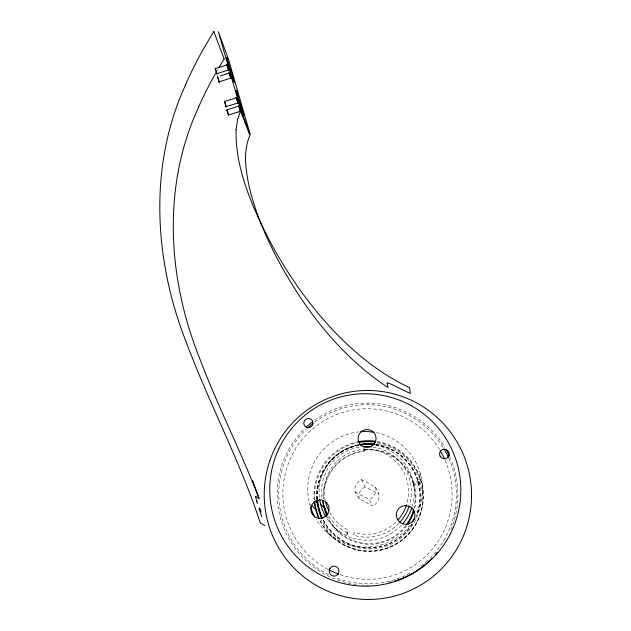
<?xml version="1.0" encoding="UTF-8"?>
<svg xmlns="http://www.w3.org/2000/svg" width="631" height="631" viewBox="0 0 631 631"><rect width="100%" height="100%" fill="white"/><g stroke="black" fill="none" stroke-linecap="round" stroke-linejoin="round"><path stroke-width="0.47" stroke-dasharray="3.15 2.37" d="M346.664 534.914L348.28 530.845L348.643 531.231L346.679 534.962M364.821 449.99L364.931 449.974A46.591 46.142 76.6 0 1 412.989 482.841L413.021 482.928M355.111 492.077L369.222 499.555L372.613 505.857L359.197 498.727L355.111 492.077A10.648 10.569 80.5 0 1 361.524 479.678L375.666 487.061L378.726 493.97A10.143 10.041 76.4 0 1 372.605 505.833M361.524 479.678L365.278 486.919L378.726 493.97M327.655 533.021L332.971 537.517M336.157 529.023L334.438 527.477L339.525 532.272M309.521 503.483L310.878 504.784M363.708 450.329L364.142 451.37A46.268 45.803 76.2 0 0 323.569 498.498M413.313 483.977L412.414 478.937M413.502 483.48L414.551 489.751M413.4 484.324L413.542 485.176A46.268 45.803 76.2 0 1 414.07 507.774M417.943 481.382L418.006 481.824M419.568 489.001L419.623 489.419M420.151 473.061L420.972 480.428M422.305 484.608L423.03 491.446M364.56 448.775L364.734 450.652L364.126 447.726M363.858 448.018L364.119 450.826A46.915 46.449 76.2 0 0 322.993 499.018M216.851 71.137A467.232 417.249 10.9 0 1 217.734 69.615M364.923 449.43A47.246 46.789 76.6 0 1 413.66 482.747L420.23 480.94A54.1 53.572 76.6 0 0 377.338 443.325M406.616 525.741A46.915 46.449 76.2 0 1 327.394 517.215M414.725 508.144A46.915 46.449 76.2 0 0 414.212 485.097L420.735 483.307A53.722 53.178 76.1 0 1 388.002 548.079A53.722 53.178 76.1 0 1 321.258 520.015M316.352 499.5A53.722 53.178 76.1 0 1 360.766 444.642M369.032 585.229A91.093 90.312 78.4 0 1 361.689 585.024M356.215 584.48A91.093 90.312 78.4 0 1 353.494 584.077M350.789 583.596A91.093 90.312 78.4 0 1 281 520.007A91.093 90.312 78.4 0 1 304.741 428.496M314.711 420.128A91.093 90.312 78.4 0 1 444.863 447.347M449.848 456.907A91.093 90.312 78.4 0 1 450.566 530.363M375.642 487.069A10.648 10.569 80.5 0 1 369.214 499.531M359.197 498.727A10.143 10.041 76.4 0 1 365.278 486.919M412.24 523.967A51.781 51.277 76.7 0 1 366.508 547.937A51.781 51.277 76.7 0 1 323.088 519.565M317.614 499.681A51.781 51.277 76.7 0 1 358.582 445.486M375.098 444.918A51.781 51.277 76.7 0 1 415.79 517.207M412.161 523.651A51.931 51.434 76.9 0 1 323.175 520.086M317.251 499.302A51.931 51.434 76.9 0 1 359.252 444.776M375.831 444.5A51.931 51.434 76.9 0 1 416.452 515.109M377.212 441.471A55.142 54.621 77 0 1 412.745 528.486A55.142 54.621 77 0 1 319.87 520.638M314.096 499.862A55.142 54.621 77 0 1 357.69 441.803M410.024 525.426A57.8 57.374 81.2 0 1 315.957 519.021M310.436 506.725A57.8 57.374 81.2 0 1 359.031 431.856M376.257 432.669A57.8 57.374 81.2 0 1 416.807 514.565M401.387 525.292A48.011 47.609 78.9 0 1 352.406 538.014L352.697 538.314A47.853 47.451 78.6 0 1 346.048 535.616L345.733 535.301A48.011 47.609 78.9 0 1 326.495 517.862M319.365 497.291A48.011 47.609 78.9 0 1 358.96 444.902M376.013 445.241A48.011 47.609 78.9 0 1 412.358 506.117M405.97 525.347A46.268 45.803 76.2 0 1 327.844 516.679M409.953 573.114A89.563 88.79 78.3 0 1 335.724 577.728M328.648 574.596A89.563 88.79 78.3 0 1 306.201 429.364M314.743 422.139A89.563 88.79 78.3 0 1 443.435 447.931M448.767 458.193A89.563 88.79 78.3 0 1 430.334 557.875M427.708 560.399A89.563 88.79 78.3 0 1 419.221 567.308M445.021 460.109A85.327 84.586 78.4 0 1 429.277 552.551A85.327 84.586 78.4 0 1 338.752 574.163M327.986 569.336A85.327 84.586 78.4 0 1 305.83 435.429A85.327 84.586 78.4 0 1 439.72 449.84M398.863 523.344A45.298 44.927 79.1 0 1 353.281 535.088L354.488 532.438A42.466 42.119 79.2 0 0 396.252 521.869M328.775 516.371A45.298 44.927 79.1 0 0 346.687 532.438L347.878 529.819A42.466 42.119 79.2 0 1 329.895 512.758M321.928 497.67A45.298 44.927 79.1 0 1 360.68 446.914M372.858 447.032A45.298 44.927 79.1 0 1 409.795 504.074M325.241 500.493A42.466 42.119 79.2 0 1 368.725 449.375A42.466 42.119 79.2 0 1 406.474 505.163M377.133 442.252A54.897 54.369 76.7 0 1 412.895 528.896A54.897 54.369 76.7 0 1 320.303 520.898M314.624 499.918A54.897 54.369 76.7 0 1 357.477 442.749M375.808 444.342A52.562 52.057 76.7 0 1 411.262 527.066A52.562 52.057 76.7 0 1 322.323 519.763M316.88 499.523A52.562 52.057 76.7 0 1 358.156 444.91M420.435 481.698L413.865 483.496L414.007 484.356L420.538 482.565L420.435 481.698"/><path stroke-width="0.95" d="M229.069 72.589L230.97 78.638L229.1 72.604M216.969 74.158L216.851 73.551M185.506 85.019C148.206 166.316 154.13 260.942 186.453 342.767C209.192 403.611 240.088 461.158 260.366 522.973L264.815 525.552M198.655 107.081C162.017 185.822 167.57 277.806 199.199 357.146C217.143 405.205 240.829 450.865 259.152 498.774L255.744 496.345A4.977 0.576 67.8 0 0 255.563 496.384L255.563 496.912A8.471 0.962 68.1 0 0 255.721 497.67M216.181 68.353L226.963 64.946L228.635 70.498L226.734 64.457L226.963 64.946M215.502 69.221L215.053 68.148L216.717 73.709L228.422 70.017M220.282 75.909L229.298 73.07M217.987 77.889L217.348 76.288L219.02 81.872L230.765 78.165M225.472 101.181L236.396 97.75L238.1 103.389L236.191 97.3L236.396 97.75M224.967 102.577L224.336 101.031L226.032 106.678L237.895 102.948M228.264 113.888C229.432 118.439 226.103 108.903 226.915 109.818L238.794 106.087L240.514 111.726L238.589 105.653L238.794 106.087M228.398 115.055L240.301 111.324M311.564 505.439L315.65 509.351M320.603 504.161L325.028 508.775M216.93 74.166L216.717 73.709M226.032 106.678L226.245 107.112L225.788 105.14M219.02 81.872L219.249 82.338L218.807 80.453M226.915 109.818L227.46 111.308M213.838 31.55L224.131 58.928M215.699 69.773L216.117 71.043M261.849 516.813L259.018 508.428M225.172 103.184L225.59 104.501M218.2 78.504L218.618 79.822M227.673 111.955L228.083 113.272M257.401 503.499L256.675 501.188M216.323 71.697L216.733 73.086M252.51 480.42A102.656 5.395 71.8 0 1 258.939 498.001M261.045 511.867A41.733 2.232 70.2 0 1 259.735 508.002M257.062 501.842A15.349 1.507 69 0 1 256.012 498.269M198.591 107.065A467.232 417.249 10.9 0 1 216.417 71.895M219.075 67.336A467.232 417.249 10.9 0 1 224.179 58.951M185.522 84.791A490.319 434.814 9.9 0 1 213.901 31.582M326.826 515.953A46.915 46.449 76.2 0 1 323.182 501.771M414.031 510.842A46.915 46.449 76.2 0 1 407.429 524.613M316.541 502.386A53.722 53.178 76.1 0 1 316.399 500.462M306.634 426.706A91.093 90.312 78.4 0 1 312.621 421.682M446.212 449.682A91.093 90.312 78.4 0 1 449.469 456.087M437.275 552.314A91.093 90.312 78.4 0 1 435.493 554.42M431.738 558.467A91.093 90.312 78.4 0 1 394.367 581.222M391.717 581.995A91.093 90.312 78.4 0 1 389.942 582.468M322.67 518.714A51.781 51.277 76.7 0 1 317.614 499.681M360.396 445.155A51.781 51.277 76.7 0 1 362.218 444.894M367.731 444.5A51.781 51.277 76.7 0 1 374.183 444.808M322.323 518.39A51.931 51.434 76.9 0 1 317.417 501.18M360.167 444.618A51.931 51.434 76.9 0 1 374.909 444.374M318.829 518.453A55.142 54.621 77 0 1 314.238 501.456M357.69 441.803A55.142 54.621 77 0 1 375.264 441.187M314.703 516.813A57.8 57.374 81.2 0 1 310.697 507.521M360.672 431.714A57.8 57.374 81.2 0 1 373.82 432.235M414.819 518.351A57.8 57.374 81.2 0 1 412.548 521.979M325.998 517.065A48.011 47.609 78.9 0 1 319.578 499.026M359.804 444.776A48.011 47.609 78.9 0 1 372.621 444.681M411.822 507.813A48.011 47.609 78.9 0 1 402.586 523.967M327.166 515.141A46.268 45.803 76.2 0 1 324.452 506.236M413.668 509.422A46.268 45.803 76.2 0 1 406.963 523.975M307.455 428.181A89.563 88.79 78.3 0 1 312.692 423.709M443.893 448.696A89.563 88.79 78.3 0 1 448.404 457.38M338.752 574.163A85.327 84.586 78.4 0 1 328.775 569.754M440.209 450.652A85.327 84.586 78.4 0 1 444.224 458.327M328.814 510.739A42.466 42.119 79.2 0 1 325.683 502.355M406.474 505.163A42.466 42.119 79.2 0 1 398.106 519.881M327.694 514.596A45.298 44.927 79.1 0 1 322.378 500.391M363.385 446.653A45.298 44.927 79.1 0 1 371.517 446.851M408.967 506.748A45.298 44.927 79.1 0 1 399.817 522.318M319.057 518.225A54.897 54.369 76.7 0 1 314.759 501.598M359.094 442.434A54.897 54.369 76.7 0 1 375.5 442.015M321.605 518.264A52.562 52.057 76.7 0 1 317.014 501.164M359.741 444.61A52.562 52.057 76.7 0 1 374.207 444.137M236.057 129.797C235.26 169.1 252.092 206.211 269.492 240.553A550.469 450.763 6.4 0 0 282.649 263.616C297.532 287.925 314.68 310.902 334.335 331.567C356.058 354.275 381.029 374.372 409.645 387.679L410.324 393.539L391.173 384.153L387.15 382.788A5.632 0.946 34.3 0 0 387.063 383.025L387.986 387.497C340.354 356.089 304.686 309.482 277.845 259.735C265.541 236.286 254.948 211.708 248.977 185.829C245.64 169.408 242.88 151.353 249.908 135.491L240.561 111.024L237.642 119.101L236.057 129.797M243.874 115.528L240.419 105.708L236.112 90.233L243.874 115.528M234.338 82.495L230.82 72.407L226.663 57.468L234.338 82.495M250.057 134.009L240.726 109.486L218.31 31.668L228.406 59.062L250.057 134.009M278.744 449.027A96.212 95.518 81.5 0 0 373.52 585.813A96.212 95.518 81.5 0 0 443.601 435.019A96.212 95.518 81.5 0 0 278.744 449.027M440.122 456.174A4.859 4.732 28 0 0 448.483 456.655A4.859 4.732 28 0 0 444.571 449.28A4.859 4.732 28 0 0 440.122 456.174M329.95 568.492A5.04 4.859 87.3 0 0 334.036 576.135A5.04 4.859 87.3 0 0 338.366 568.673A5.04 4.859 87.3 0 0 329.95 568.492M308.733 427.652A4.654 4.543 -38.3 0 0 312.235 420.443A4.654 4.543 -38.3 0 0 304.268 421.177A4.654 4.543 -38.3 0 0 308.733 427.652M364.245 446.922A8.992 8.905 -12.1 0 0 375.871 436.62A8.992 8.905 -12.1 0 0 361.098 431.825A8.992 8.905 -12.1 0 0 364.245 446.922M326.03 515.977A9.252 9.055 -77.5 0 0 322.827 500.336A9.252 9.055 -77.5 0 0 311.115 511.102A9.252 9.055 -77.5 0 0 326.03 515.977M396.339 514.786A9.433 9.244 58.7 0 0 410.253 523.202A9.433 9.244 58.7 0 0 410.3 506.953A9.433 9.244 58.7 0 0 396.339 514.786M269.839 460.717A104.541 103.626 78.2 0 0 387.789 597.604A104.541 103.626 78.2 0 0 446.046 426.603A104.541 103.626 78.2 0 0 269.839 460.717"/></g></svg>
